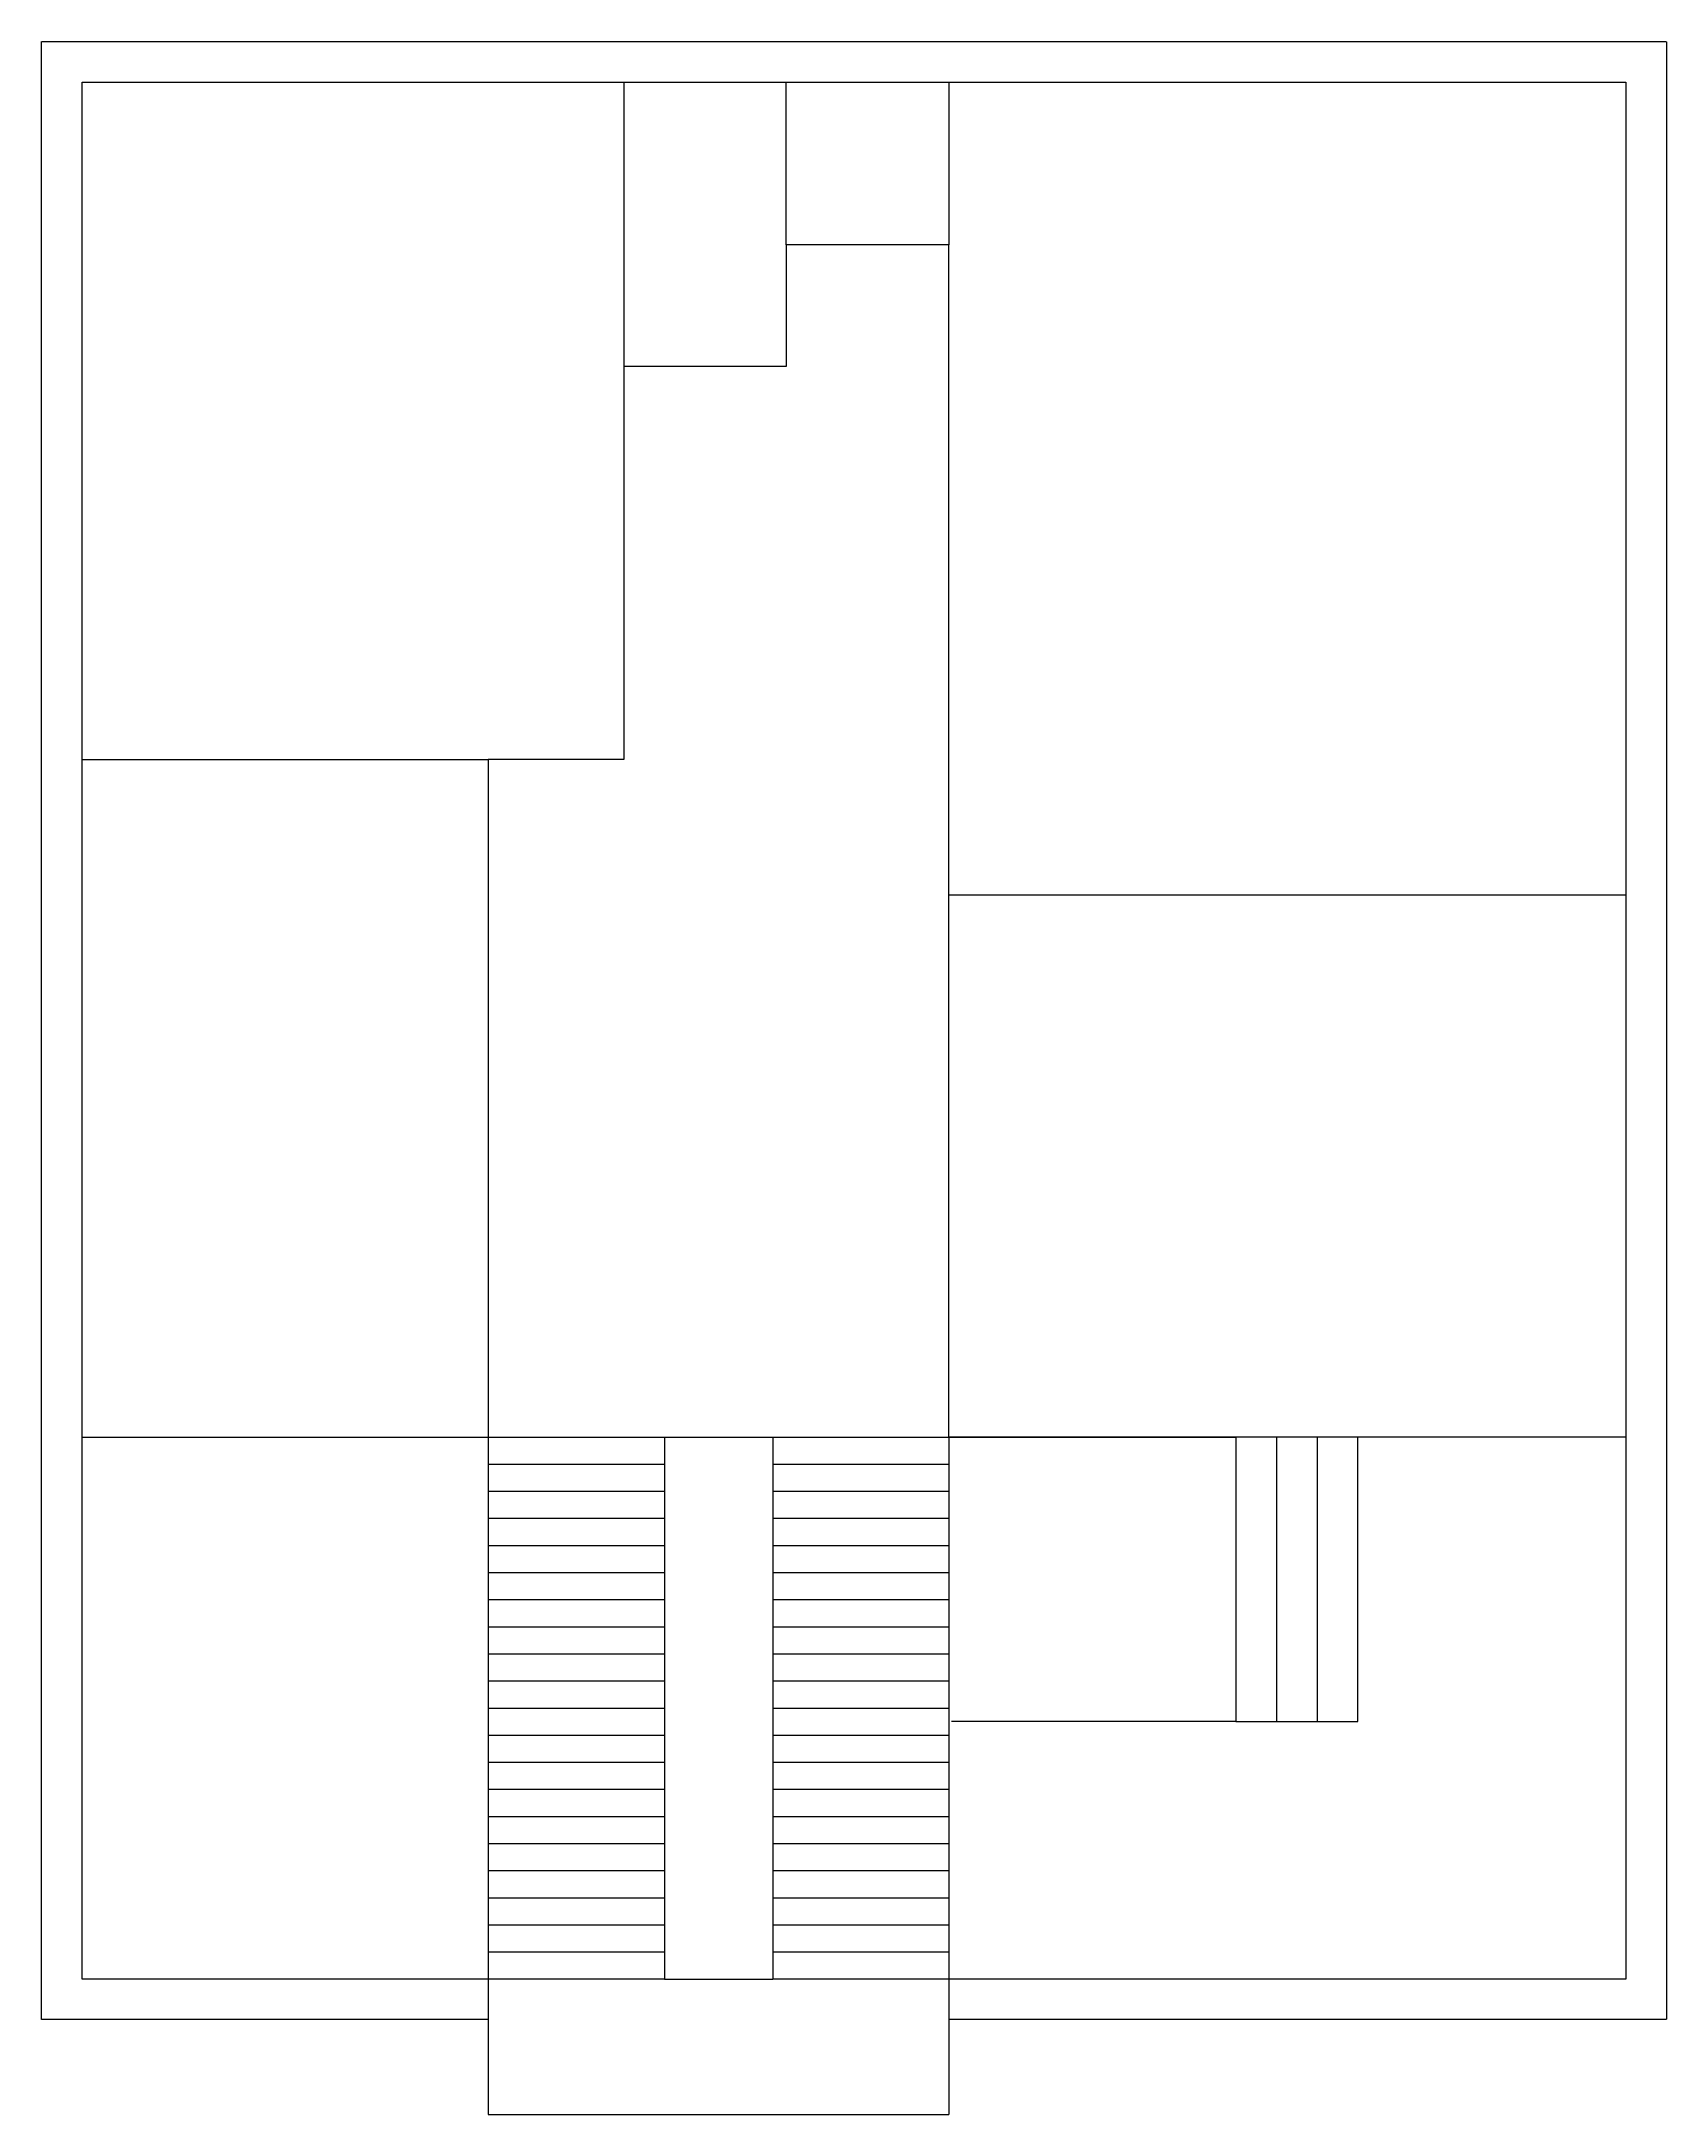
# Model space of a CAD drawing. Header units: metres. Extents: x 3943 to 15943, y -1227 to 14073.
import ezdxf

# ---------------------------------------------------------------- set-up
doc = ezdxf.new("R2010")
doc.units = ezdxf.units.M
doc.header["$MEASUREMENT"] = 0
doc.linetypes.add('ACAD_ISO02W100', pattern=[15, 12, -3])
doc.linetypes.add('HIDDEN', pattern=[0.375, 0.25, -0.125])
doc.styles.get("Standard").update_dxf_attribs({"font": 'arial.ttf'})

msp = doc.modelspace()

# ---------------------------------------------------------------- linework, layer by layer
for p, q in [((4243, 8773), (4243, 13773)), ((4243, 13773), (8243, 13773)), ((8243, 13773), (8243, 8773)), ((8243, 13773), (10643, 13773)), ((9443, 12573), (9443, 13773)), ((10643, 13773), (10643, 12573)), ((10643, 13773), (15643, 13773)), ((15643, 13773), (15643, 7773)), ((10643, 12573), (9443, 12573)), ((9443, 12573), (9443, 11673)), ((10643, 7773), (10643, 12573)), ((9443, 11673), (8243, 11673)), ((4243, 3773), (4243, 8773)), ((4243, 8773), (7243, 8773)), ((7243, 8773), (7243, 3773)), ((8243, 8773), (7243, 8773)), ((15643, 7773), (10643, 7773)), ((10643, 3773), (10643, 7773)), ((15643, 7773), (15643, 3773)), ((4243, -227), (4243, 3773)), ((4243, 3773), (4243, 3773)), ((4243, 3773), (7243, 3773)), ((7243, 3773), (7243, -227)), ((7243, 3773), (10643, 3773)), ((7243, 3773), (10643, 3773)), ((8543, 3773), (8543, -227)), ((8943, 3773), (8943, 3773)), ((9343, 3773), (9343, -227)), ((9343, 3773), (9343, -227)), ((15643, 3773), (10643, 3773)), ((10643, 3773), (10643, -227)), ((10643, 3773), (10664, 3773)), ((10664, 3773), (12764, 3773)), ((12764, 3773), (12764, 1673)), ((13064, 3773), (13064, 1673)), ((13364, 3773), (13364, 1673)), ((13664, 1673), (13664, 3773)), ((15643, 3773), (15643, -227)), ((7243, 3573), (8543, 3573)), ((9343, 3573), (10643, 3573)), ((7243, 3373), (8543, 3373)), ((9343, 3373), (10643, 3373)), ((7243, 3173), (8543, 3173)), ((9343, 3173), (10643, 3173)), ((4243, 3015), (4243, 3015)), ((7243, 2973), (8543, 2973)), ((9343, 2973), (10643, 2973)), ((7243, 2773), (8543, 2773)), ((9343, 2773), (10643, 2773)), ((7243, 2573), (8543, 2573)), ((9343, 2573), (10643, 2573)), ((7243, 2373), (8543, 2373)), ((9343, 2373), (10643, 2373)), ((7243, 2173), (8543, 2173)), ((9343, 2173), (10643, 2173)), ((7243, 1973), (8543, 1973)), ((9343, 1973), (10643, 1973)), ((7243, 1773), (8543, 1773)), ((9343, 1773), (10643, 1773)), ((7243, 1573), (8543, 1573)), ((9343, 1573), (10643, 1573)), ((12764, 1673), (10664, 1673)), ((12764, 1673), (12764, 1673)), ((12764, 1673), (13664, 1673)), ((7243, 1373), (8543, 1373)), ((9343, 1373), (10643, 1373)), ((7243, 1173), (8543, 1173)), ((7243, 1173), (8543, 1173)), ((7243, 1173), (8543, 1173)), ((7243, 1173), (8543, 1173)), ((9343, 1173), (10643, 1173)), ((9343, 1173), (10643, 1173)), ((9343, 1173), (10643, 1173)), ((9343, 1173), (10643, 1173)), ((7243, 973), (8543, 973)), ((9343, 973), (10643, 973)), ((7243, 773), (8543, 773)), ((9343, 773), (10643, 773)), ((7243, 573), (8543, 573)), ((9343, 573), (10643, 573)), ((7243, 373), (8543, 373)), ((9343, 373), (10643, 373)), ((7243, 173), (8543, 173)), ((9343, 173), (10643, 173)), ((7243, -27), (8543, -27)), ((9343, -27), (10643, -27)), ((4243, -223), (4243, -219)), ((4243, -227), (4243, -223)), ((7243, -227), (4243, -227)), ((8543, -227), (7243, -227)), ((7243, -227), (7243, -1227)), ((8543, -227), (9343, -227)), ((15643, -227), (9343, -227)), ((10643, -227), (10643, -1227)), ((7243, -1227), (10643, -1227))]:
    msp.add_line(p, q)
at = {"color": 8, "linetype": 'HIDDEN'}
msp.add_lwpolyline([(7243, -527), (3943, -527), (3943, 14073), (15943, 14073), (15943, -527), (10643, -527)], dxfattribs=at)
msp.add_lwpolyline([(7243, -227), (4243, -227), (4243, 13773), (15643, 13773), (15643, -227), (10643, -227)])

# ---------------------------------------------------------------- texts
at = {"linetype": 'ACAD_ISO02W100', "char_height": 0.2, "attachment_point": 1}
for s, width, insert in [('KITCHEN \\P5 x 4', 313.93, (12063, 12933)), ('KITCHEN\\P5 X 4', 2260.48, (5176, 12617)), ('KITCHEN \\P5 x 4', 1193.79, (5176, 12616))]:
    msp.add_mtext_dynamic_manual_height_columns(s, width=width, gutter_width=1, heights=[0], dxfattribs=dict(at, insert=insert))

doc.saveas('drawing.dxf')
